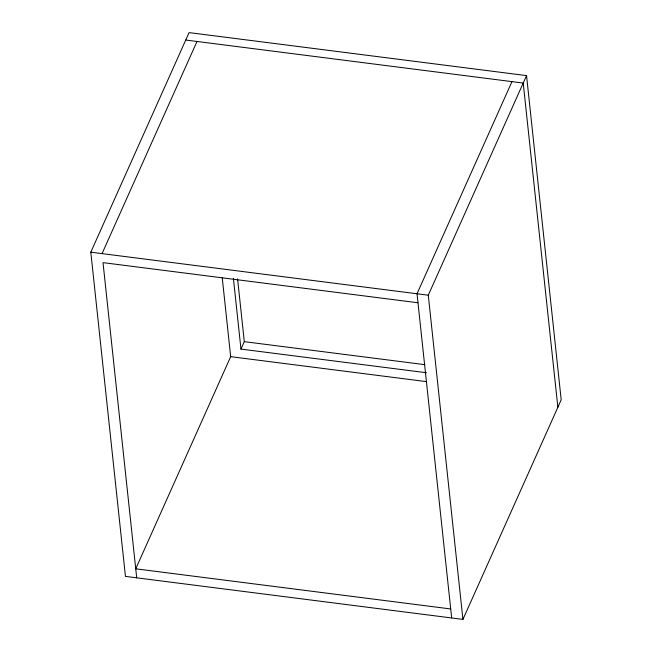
<?xml version="1.0" encoding="UTF-8"?>
<svg xmlns="http://www.w3.org/2000/svg" width="652" height="652" viewBox="0 0 652 652"><rect width="100%" height="100%" fill="white"/><g stroke="black" fill="none" stroke-linecap="round" stroke-linejoin="round"><path stroke-width="0.98" d="M90.807 252.185L189.072 32.6L526.547 75.608L561.193 399.815L462.928 619.4L125.453 576.392L90.807 252.185L428.282 295.201L526.547 75.608M102.054 253.62L196.994 41.475M222.25 277.85L230.678 356.668L135.738 568.813L450.719 608.96M426.53 372.748L240.963 349.097L244.296 341.656L237.589 278.917M511.967 81.622L417.027 293.767L451.681 617.966M185.738 40.041L523.214 83.057L557.859 407.255M417.997 302.772L103.016 262.626L136.7 577.819M244.296 341.656L424.819 364.664M230.678 356.668L426.522 381.632M428.282 295.201L462.928 619.4M233.392 278.274L240.963 349.097"/></g></svg>
